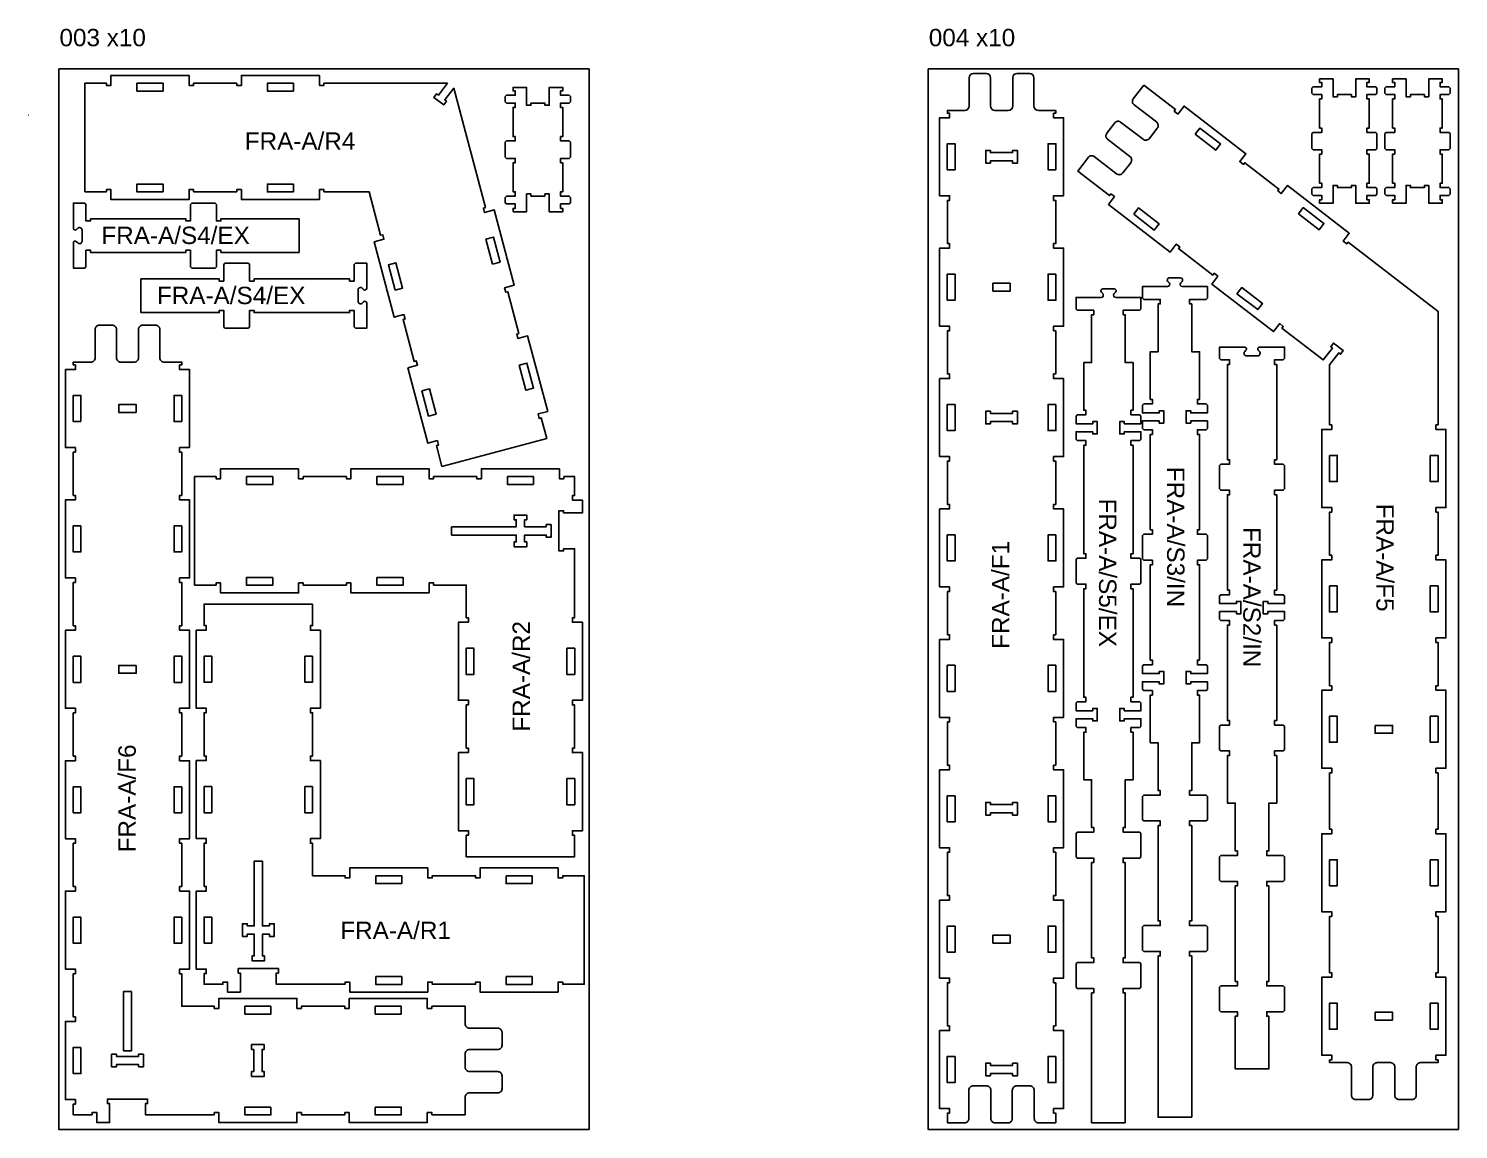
# Model space of a CAD drawing. Extents: x -4741 to 10570, y -11118 to 12613.
# Drawn here: x -4719 to -1430, y 3882 to 6415 of the extents above; entities that cross this region are included whole.
import ezdxf

# ---------------------------------------------------------------- set-up
doc = ezdxf.new("R2010")
doc.units = 0
doc.header["$MEASUREMENT"] = 0
for name, color, linetype in [('0_SHEET_BIRCHPLY_2440X1220', 1, 'CONTINUOUS'), ('1_ANYTOOL_1MMDEEP_INSIDE', 2, 'CONTINUOUS'), ('3_ANYTOOL_CUTTHROUGH_INSID', 4, 'CONTINUOUS'), ('6_ANYTOOL_CUTTHROUGH_OUTSI', 5, 'CONTINUOUS')]:
    doc.layers.add(name, color=color, linetype=linetype)

msp = doc.modelspace()

# ---------------------------------------------------------------- linework, layer by layer
at = {"layer": '0_SHEET_BIRCHPLY_2440X1220'}
for points in [[(-4649.6, 6322.2), (-4649.6, 3882.2), (-3429.6, 3882.2), (-3429.6, 6322.2), (-4649.6, 6322.2)], [(-2649.6, 6322.2), (-2649.6, 3882.2), (-1429.6, 3882.2), (-1429.6, 6322.2), (-2649.6, 6322.2)]]:
    msp.add_lwpolyline(points, dxfattribs=at)
at = {"layer": '3_ANYTOOL_CUTTHROUGH_INSID'}
for points in [[(-4409.8, 6271.2), (-4469.8, 6271.2), (-4469.8, 6289.2), (-4409.8, 6289.2), (-4409.8, 6271.2)], [(-4109.8, 6271.2), (-4169.8, 6271.2), (-4169.8, 6289.2), (-4109.8, 6289.2), (-4109.8, 6271.2)], [(-2035.3, 6171.7), (-2024.3, 6185.9), (-1976.8, 6149.4), (-1987.7, 6135.1), (-2035.3, 6171.7)], [(-2587.7, 6090), (-2605.7, 6090), (-2605.7, 6150), (-2587.7, 6150), (-2587.7, 6090)], [(-2444.2, 6105.5), (-2455.2, 6105.5), (-2455.2, 6110.5), (-2506.2, 6110.5), (-2506.2, 6105.5), (-2517.2, 6105.5), (-2517.2, 6134.5), (-2506.2, 6134.5), (-2506.2, 6129.5), (-2455.2, 6129.5), (-2455.2, 6134.5), (-2444.2, 6134.5), (-2444.2, 6105.5)], [(-2355.7, 6090), (-2373.7, 6090), (-2373.7, 6150), (-2355.7, 6150), (-2355.7, 6090)], [(-4409.8, 6039.2), (-4469.8, 6039.2), (-4469.8, 6057.2), (-4409.8, 6057.2), (-4409.8, 6039.2)], [(-4109.8, 6039.2), (-4169.8, 6039.2), (-4169.8, 6057.2), (-4109.8, 6057.2), (-4109.8, 6039.2)], [(-2176.7, 5987.8), (-2165.8, 6002.1), (-2118.2, 5965.5), (-2129.2, 5951.2), (-2176.7, 5987.8)], [(-1797.5, 5988.8), (-1786.5, 6003), (-1739, 5966.5), (-1749.9, 5952.2), (-1797.5, 5988.8)], [(-3651.7, 5872.7), (-3667.1, 5930.7), (-3649.7, 5935.3), (-3634.3, 5877.4), (-3651.7, 5872.7)], [(-3876, 5813.2), (-3891.4, 5871.2), (-3874, 5875.8), (-3858.6, 5817.8), (-3876, 5813.2)], [(-2587.7, 5850), (-2587.7, 5790), (-2605.7, 5790), (-2605.7, 5850), (-2587.7, 5850)], [(-2460.7, 5829), (-2460.7, 5811), (-2500.7, 5811), (-2500.7, 5829), (-2460.7, 5829)], [(-2355.7, 5850), (-2355.7, 5790), (-2373.7, 5790), (-2373.7, 5850), (-2355.7, 5850)], [(-1939, 5804.9), (-1928, 5819.1), (-1880.4, 5782.6), (-1891.4, 5768.3), (-1939, 5804.9)], [(-3590.2, 5640.8), (-3572.8, 5645.4), (-3557.4, 5587.4), (-3574.8, 5582.8), (-3590.2, 5640.8)], [(-4598.6, 5510.7), (-4616.6, 5510.7), (-4616.6, 5570.7), (-4598.6, 5570.7), (-4598.6, 5510.7)], [(-4366.6, 5510.7), (-4384.6, 5510.7), (-4384.6, 5570.7), (-4366.6, 5570.7), (-4366.6, 5510.7)], [(-3814.4, 5581.3), (-3797, 5585.9), (-3781.6, 5527.9), (-3799, 5523.3), (-3814.4, 5581.3)], [(-4471.6, 5531.7), (-4511.6, 5531.7), (-4511.6, 5549.7), (-4471.6, 5549.7), (-4471.6, 5531.7)], [(-2587.7, 5550), (-2587.7, 5490), (-2605.7, 5490), (-2605.7, 5550), (-2587.7, 5550)], [(-2444.2, 5534.5), (-2444.2, 5505.5), (-2455.2, 5505.5), (-2455.2, 5510.5), (-2506.2, 5510.5), (-2506.2, 5505.5), (-2517.2, 5505.5), (-2517.2, 5534.5), (-2506.2, 5534.5), (-2506.2, 5529.5), (-2455.2, 5529.5), (-2455.2, 5534.5), (-2444.2, 5534.5)], [(-2355.7, 5550), (-2355.7, 5490), (-2373.7, 5490), (-2373.7, 5550), (-2355.7, 5550)], [(-1726.2, 5432.8), (-1708.2, 5432.8), (-1708.2, 5372.8), (-1726.2, 5372.8), (-1726.2, 5432.8)], [(-1494.2, 5432.8), (-1476.2, 5432.8), (-1476.2, 5372.8), (-1494.2, 5372.8), (-1494.2, 5432.8)], [(-4157.6, 5384.2), (-4157.6, 5366.2), (-4217.6, 5366.2), (-4217.6, 5384.2), (-4157.6, 5384.2)], [(-3917.6, 5384.2), (-3857.6, 5384.2), (-3857.6, 5366.2), (-3917.6, 5366.2), (-3917.6, 5384.2)], [(-3617.6, 5384.2), (-3557.6, 5384.2), (-3557.6, 5366.2), (-3617.6, 5366.2), (-3617.6, 5384.2)], [(-4598.6, 5270.7), (-4598.6, 5210.7), (-4616.6, 5210.7), (-4616.6, 5270.7), (-4598.6, 5270.7)], [(-4366.6, 5270.7), (-4366.6, 5210.7), (-4384.6, 5210.7), (-4384.6, 5270.7), (-4366.6, 5270.7)], [(-3746.1, 5268.7), (-3597.1, 5268.7), (-3597.1, 5284.7), (-3602.1, 5284.7), (-3602.1, 5295.7), (-3573.1, 5295.7), (-3573.1, 5284.7), (-3578.1, 5284.7), (-3578.1, 5268.7), (-3528.1, 5268.7), (-3528.1, 5273.7), (-3517.1, 5273.7), (-3517.1, 5244.7), (-3528.1, 5244.7), (-3528.1, 5249.7), (-3578.1, 5249.7), (-3578.1, 5233.7), (-3573.1, 5233.7), (-3573.1, 5222.7), (-3602.1, 5222.7), (-3602.1, 5233.7), (-3597.1, 5233.7), (-3597.1, 5249.7), (-3746.1, 5249.7), (-3746.1, 5268.7)], [(-2587.7, 5250), (-2587.7, 5190), (-2605.7, 5190), (-2605.7, 5250), (-2587.7, 5250)], [(-2355.7, 5250), (-2355.7, 5190), (-2373.7, 5190), (-2373.7, 5250), (-2355.7, 5250)], [(-4157.6, 5152.2), (-4157.6, 5134.2), (-4217.6, 5134.2), (-4217.6, 5152.2), (-4157.6, 5152.2)], [(-3917.6, 5152.2), (-3857.6, 5152.2), (-3857.6, 5134.2), (-3917.6, 5134.2), (-3917.6, 5152.2)], [(-1726.2, 5132.8), (-1708.2, 5132.8), (-1708.2, 5072.8), (-1726.2, 5072.8), (-1726.2, 5132.8)], [(-1494.2, 5132.8), (-1476.2, 5132.8), (-1476.2, 5072.8), (-1494.2, 5072.8), (-1494.2, 5132.8)], [(-4598.6, 4970.7), (-4598.6, 4910.7), (-4616.6, 4910.7), (-4616.6, 4970.7), (-4598.6, 4970.7)], [(-4366.6, 4970.7), (-4366.6, 4910.7), (-4384.6, 4910.7), (-4384.6, 4970.7), (-4366.6, 4970.7)], [(-4297.6, 4970.9), (-4297.6, 4910.9), (-4315.6, 4910.9), (-4315.6, 4970.9), (-4297.6, 4970.9)], [(-4065.6, 4970.9), (-4065.6, 4910.9), (-4083.6, 4910.9), (-4083.6, 4970.9), (-4065.6, 4970.9)], [(-3712.6, 4989.2), (-3694.6, 4989.2), (-3694.6, 4929.2), (-3712.6, 4929.2), (-3712.6, 4989.2)], [(-3480.6, 4989.2), (-3462.6, 4989.2), (-3462.6, 4929.2), (-3480.6, 4929.2), (-3480.6, 4989.2)], [(-4471.6, 4949.7), (-4471.6, 4931.7), (-4511.6, 4931.7), (-4511.6, 4949.7), (-4471.6, 4949.7)], [(-2587.7, 4950), (-2587.7, 4890), (-2605.7, 4890), (-2605.7, 4950), (-2587.7, 4950)], [(-2355.7, 4950), (-2355.7, 4890), (-2373.7, 4890), (-2373.7, 4950), (-2355.7, 4950)], [(-1726.2, 4832.8), (-1708.2, 4832.8), (-1708.2, 4772.8), (-1726.2, 4772.8), (-1726.2, 4832.8)], [(-1621.2, 4811.8), (-1581.2, 4811.8), (-1581.2, 4793.8), (-1621.2, 4793.8), (-1621.2, 4811.8)], [(-1494.2, 4832.8), (-1476.2, 4832.8), (-1476.2, 4772.8), (-1494.2, 4772.8), (-1494.2, 4832.8)], [(-3712.6, 4689.2), (-3694.6, 4689.2), (-3694.6, 4629.2), (-3712.6, 4629.2), (-3712.6, 4689.2)], [(-3480.6, 4689.2), (-3462.6, 4689.2), (-3462.6, 4629.2), (-3480.6, 4629.2), (-3480.6, 4689.2)], [(-4598.6, 4670.7), (-4598.6, 4610.7), (-4616.6, 4610.7), (-4616.6, 4670.7), (-4598.6, 4670.7)], [(-4366.6, 4670.7), (-4366.6, 4610.7), (-4384.6, 4610.7), (-4384.6, 4670.7), (-4366.6, 4670.7)], [(-4297.6, 4670.9), (-4297.6, 4610.9), (-4315.6, 4610.9), (-4315.6, 4670.9), (-4297.6, 4670.9)], [(-4065.6, 4670.9), (-4065.6, 4610.9), (-4083.6, 4610.9), (-4083.6, 4670.9), (-4065.6, 4670.9)], [(-2587.7, 4650), (-2587.7, 4590), (-2605.7, 4590), (-2605.7, 4650), (-2587.7, 4650)], [(-2355.7, 4650), (-2355.7, 4590), (-2373.7, 4590), (-2373.7, 4650), (-2355.7, 4650)], [(-2444.2, 4634.5), (-2444.2, 4605.5), (-2455.2, 4605.5), (-2455.2, 4610.5), (-2506.2, 4610.5), (-2506.2, 4605.5), (-2517.2, 4605.5), (-2517.2, 4634.5), (-2506.2, 4634.5), (-2506.2, 4629.5), (-2455.2, 4629.5), (-2455.2, 4634.5), (-2444.2, 4634.5)], [(-4181.1, 4499.4), (-4181.1, 4350.4), (-4165.1, 4350.4), (-4165.1, 4355.4), (-4154.1, 4355.4), (-4154.1, 4326.4), (-4165.1, 4326.4), (-4165.1, 4331.4), (-4181.1, 4331.4), (-4181.1, 4281.4), (-4176.1, 4281.4), (-4176.1, 4270.4), (-4205.1, 4270.4), (-4205.1, 4281.4), (-4200.1, 4281.4), (-4200.1, 4331.4), (-4216.1, 4331.4), (-4216.1, 4326.4), (-4227.1, 4326.4), (-4227.1, 4355.4), (-4216.1, 4355.4), (-4216.1, 4350.4), (-4200.1, 4350.4), (-4200.1, 4499.4), (-4181.1, 4499.4)], [(-1726.2, 4502.7), (-1708.2, 4502.7), (-1708.2, 4442.7), (-1726.2, 4442.7), (-1726.2, 4502.7)], [(-1494.2, 4502.7), (-1476.2, 4502.7), (-1476.2, 4442.7), (-1494.2, 4442.7), (-1494.2, 4502.7)], [(-3920.6, 4465.9), (-3860.6, 4465.9), (-3860.6, 4447.9), (-3920.6, 4447.9), (-3920.6, 4465.9)], [(-3620.6, 4465.9), (-3560.6, 4465.9), (-3560.6, 4447.9), (-3620.6, 4447.9), (-3620.6, 4465.9)], [(-4598.6, 4370.7), (-4598.6, 4310.7), (-4616.6, 4310.7), (-4616.6, 4370.7), (-4598.6, 4370.7)], [(-4366.6, 4370.7), (-4366.6, 4310.7), (-4384.6, 4310.7), (-4384.6, 4370.7), (-4366.6, 4370.7)], [(-4297.6, 4370.9), (-4297.6, 4310.9), (-4315.6, 4310.9), (-4315.6, 4370.9), (-4297.6, 4370.9)], [(-2587.7, 4350), (-2587.7, 4290), (-2605.7, 4290), (-2605.7, 4350), (-2587.7, 4350)], [(-2355.7, 4350), (-2355.7, 4290), (-2373.7, 4290), (-2373.7, 4350), (-2355.7, 4350)], [(-2460.7, 4329), (-2460.7, 4311), (-2500.7, 4311), (-2500.7, 4329), (-2460.7, 4329)], [(-3920.6, 4233.9), (-3860.6, 4233.9), (-3860.6, 4215.9), (-3920.6, 4215.9), (-3920.6, 4233.9)], [(-3620.6, 4233.9), (-3560.6, 4233.9), (-3560.6, 4215.9), (-3620.6, 4215.9), (-3620.6, 4233.9)], [(-4482.1, 4199.2), (-4482.1, 4063.2), (-4501.1, 4063.2), (-4501.1, 4199.2), (-4482.1, 4199.2)], [(-4161.6, 4165.7), (-4161.6, 4147.7), (-4221.6, 4147.7), (-4221.6, 4165.7), (-4161.6, 4165.7)], [(-3921.6, 4165.7), (-3861.6, 4165.7), (-3861.6, 4147.7), (-3921.6, 4147.7), (-3921.6, 4165.7)], [(-1726.2, 4172.6), (-1708.2, 4172.6), (-1708.2, 4112.6), (-1726.2, 4112.6), (-1726.2, 4172.6)], [(-1621.2, 4151.6), (-1581.2, 4151.6), (-1581.2, 4133.6), (-1621.2, 4133.6), (-1621.2, 4151.6)], [(-1494.2, 4172.6), (-1476.2, 4172.6), (-1476.2, 4112.6), (-1494.2, 4112.6), (-1494.2, 4172.6)], [(-4598.6, 4070.7), (-4598.6, 4010.7), (-4616.6, 4010.7), (-4616.6, 4070.7), (-4598.6, 4070.7)], [(-4455.1, 4055.2), (-4455.1, 4026.2), (-4466.1, 4026.2), (-4466.1, 4031.2), (-4517.1, 4031.2), (-4517.1, 4026.2), (-4528.1, 4026.2), (-4528.1, 4055.2), (-4517.1, 4055.2), (-4517.1, 4050.2), (-4466.1, 4050.2), (-4466.1, 4055.2), (-4455.1, 4055.2)], [(-4177.1, 4077.2), (-4177.1, 4066.2), (-4182.1, 4066.2), (-4182.1, 4015.2), (-4177.1, 4015.2), (-4177.1, 4004.2), (-4206.1, 4004.2), (-4206.1, 4015.2), (-4201.1, 4015.2), (-4201.1, 4066.2), (-4206.1, 4066.2), (-4206.1, 4077.2), (-4177.1, 4077.2)], [(-2587.7, 4050), (-2587.7, 3990), (-2605.7, 3990), (-2605.7, 4050), (-2587.7, 4050)], [(-2355.7, 4050), (-2355.7, 3990), (-2373.7, 3990), (-2373.7, 4050), (-2355.7, 4050)], [(-2444.2, 4034.5), (-2444.2, 4005.5), (-2455.2, 4005.5), (-2455.2, 4010.5), (-2506.2, 4010.5), (-2506.2, 4005.5), (-2517.2, 4005.5), (-2517.2, 4034.5), (-2506.2, 4034.5), (-2506.2, 4029.5), (-2455.2, 4029.5), (-2455.2, 4034.5), (-2444.2, 4034.5)], [(-4161.6, 3933.7), (-4161.6, 3915.7), (-4221.6, 3915.7), (-4221.6, 3933.7), (-4161.6, 3933.7)], [(-3921.6, 3933.7), (-3861.6, 3933.7), (-3861.6, 3915.7), (-3921.6, 3915.7), (-3921.6, 3933.7)]]:
    msp.add_lwpolyline(points, dxfattribs=at)
at = {"layer": '6_ANYTOOL_CUTTHROUGH_OUTSI'}
for points in [[(-3846.9, 5634.5), (-3824.7, 5640.4), (-3827.4, 5650.5), (-3832.2, 5649.2), (-3857.7, 5745.4), (-3852.9, 5746.7), (-3855.6, 5756.8), (-3877.8, 5750.9), (-3923.9, 5924.4), (-3901.6, 5930.3), (-3904.3, 5940.5), (-3909.2, 5939.2), (-3935.8, 6039.5), (-4039.6, 6039.5), (-4039.6, 6044.5), (-4050.1, 6044.5), (-4050.1, 6021.5), (-4229.6, 6021.5), (-4229.6, 6044.5), (-4240.1, 6044.5), (-4240.1, 6039.5), (-4339.6, 6039.5), (-4339.6, 6044.5), (-4350.1, 6044.5), (-4350.1, 6021.5), (-4529.6, 6021.5), (-4529.6, 6044.5), (-4540.1, 6044.5), (-4540.1, 6039.5), (-4589.6, 6039.5), (-4589.6, 6289), (-4540.1, 6289), (-4540.1, 6284), (-4529.6, 6284), (-4529.6, 6307), (-4350.1, 6307), (-4350.1, 6284), (-4339.6, 6284), (-4339.6, 6289), (-4240.1, 6289), (-4240.1, 6284), (-4229.6, 6284), (-4229.6, 6307), (-4050.1, 6307), (-4050.1, 6284), (-4039.6, 6284), (-4039.6, 6289), (-3755.5, 6289), (-3776.4, 6261.9), (-3780.4, 6264.9), (-3786.8, 6256.6), (-3764.2, 6239.2), (-3757.8, 6247.5), (-3761.7, 6250.6), (-3740.9, 6277.7), (-3668, 6003.2), (-3672.8, 6001.9), (-3670.1, 5991.7), (-3647.9, 5997.6), (-3601.9, 5824.2), (-3624.1, 5818.3), (-3621.4, 5808.1), (-3616.6, 5809.4), (-3591, 5713.2), (-3595.9, 5711.9), (-3593.2, 5701.8), (-3571, 5707.7), (-3524.9, 5534.2), (-3547.1, 5528.3), (-3544.5, 5518.1), (-3539.6, 5519.4), (-3526.9, 5471.6), (-3768.1, 5407.6), (-3780.8, 5455.4), (-3775.9, 5456.7), (-3778.6, 5466.9), (-3800.9, 5461), (-3846.9, 5634.5)], [(-1766.9, 6034.1), (-1766.9, 6046.1), (-1763.9, 6049.1), (-1743.9, 6049.1), (-1743.9, 6059.1), (-1748.9, 6059.1), (-1748.9, 6126.1), (-1743.9, 6126.1), (-1743.9, 6136.1), (-1763.9, 6136.1), (-1766.9, 6139.1), (-1766.9, 6173.1), (-1763.9, 6176.1), (-1743.9, 6176.1), (-1743.9, 6186.1), (-1748.9, 6186.1), (-1748.9, 6253.1), (-1743.9, 6253.1), (-1743.9, 6263.1), (-1763.9, 6263.1), (-1766.9, 6266.1), (-1766.9, 6278.1), (-1763.9, 6281.1), (-1743.9, 6281.1), (-1743.9, 6291.1), (-1748.9, 6291.1), (-1748.9, 6299.1), (-1717.9, 6299.1), (-1717.9, 6258.1), (-1707.9, 6258.1), (-1707.9, 6263.1), (-1675.9, 6263.1), (-1675.9, 6258.1), (-1665.9, 6258.1), (-1665.9, 6299.1), (-1634.9, 6299.1), (-1634.9, 6291.1), (-1639.9, 6291.1), (-1639.9, 6281.1), (-1619.9, 6281.1), (-1616.9, 6278.1), (-1616.9, 6266.1), (-1619.9, 6263.1), (-1639.9, 6263.1), (-1639.9, 6253.1), (-1634.9, 6253.1), (-1634.9, 6186.1), (-1639.9, 6186.1), (-1639.9, 6176.1), (-1619.9, 6176.1), (-1616.9, 6173.1), (-1616.9, 6139.1), (-1619.9, 6136.1), (-1639.9, 6136.1), (-1639.9, 6126.1), (-1634.9, 6126.1), (-1634.9, 6059.1), (-1639.9, 6059.1), (-1639.9, 6049.1), (-1619.9, 6049.1), (-1616.9, 6046.1), (-1616.9, 6034.1), (-1619.9, 6031.1), (-1639.9, 6031.1), (-1639.9, 6021.1), (-1634.9, 6021.1), (-1634.9, 6013.1), (-1665.9, 6013.1), (-1665.9, 6054.1), (-1675.9, 6054.1), (-1675.9, 6049.1), (-1707.9, 6049.1), (-1707.9, 6054.1), (-1717.9, 6054.1), (-1717.9, 6013.1), (-1748.9, 6013.1), (-1748.9, 6021.1), (-1743.9, 6021.1), (-1743.9, 6031.1), (-1763.9, 6031.1), (-1766.9, 6034.1)], [(-1598.9, 6034.1), (-1598.9, 6046.1), (-1595.9, 6049.1), (-1575.9, 6049.1), (-1575.9, 6059.1), (-1580.9, 6059.1), (-1580.9, 6126.1), (-1575.9, 6126.1), (-1575.9, 6136.1), (-1595.9, 6136.1), (-1598.9, 6139.1), (-1598.9, 6173.1), (-1595.9, 6176.1), (-1575.9, 6176.1), (-1575.9, 6186.1), (-1580.9, 6186.1), (-1580.9, 6253.1), (-1575.9, 6253.1), (-1575.9, 6263.1), (-1595.9, 6263.1), (-1598.9, 6266.1), (-1598.9, 6278.1), (-1595.9, 6281.1), (-1575.9, 6281.1), (-1575.9, 6291.1), (-1580.9, 6291.1), (-1580.9, 6299.1), (-1549.9, 6299.1), (-1549.9, 6258.1), (-1539.9, 6258.1), (-1539.9, 6263.1), (-1507.9, 6263.1), (-1507.9, 6258.1), (-1497.9, 6258.1), (-1497.9, 6299.1), (-1466.9, 6299.1), (-1466.9, 6291.1), (-1471.9, 6291.1), (-1471.9, 6281.1), (-1451.9, 6281.1), (-1448.9, 6278.1), (-1448.9, 6266.1), (-1451.9, 6263.1), (-1471.9, 6263.1), (-1471.9, 6253.1), (-1466.9, 6253.1), (-1466.9, 6186.1), (-1471.9, 6186.1), (-1471.9, 6176.1), (-1451.9, 6176.1), (-1448.9, 6173.1), (-1448.9, 6139.1), (-1451.9, 6136.1), (-1471.9, 6136.1), (-1471.9, 6126.1), (-1466.9, 6126.1), (-1466.9, 6059.1), (-1471.9, 6059.1), (-1471.9, 6049.1), (-1451.9, 6049.1), (-1448.9, 6046.1), (-1448.9, 6034.1), (-1451.9, 6031.1), (-1471.9, 6031.1), (-1471.9, 6021.1), (-1466.9, 6021.1), (-1466.9, 6013.1), (-1497.9, 6013.1), (-1497.9, 6054.1), (-1507.9, 6054.1), (-1507.9, 6049.1), (-1539.9, 6049.1), (-1539.9, 6054.1), (-1549.9, 6054.1), (-1549.9, 6013.1), (-1580.9, 6013.1), (-1580.9, 6021.1), (-1575.9, 6021.1), (-1575.9, 6031.1), (-1595.9, 6031.1), (-1598.9, 6034.1)], [(-3604.4, 5993.3), (-3604.4, 6001.3), (-3599.4, 6001.3), (-3599.4, 6011.3), (-3619.4, 6011.3), (-3622.4, 6014.3), (-3622.4, 6026.3), (-3619.4, 6029.3), (-3599.4, 6029.3), (-3599.4, 6039.3), (-3604.4, 6039.3), (-3604.4, 6106.3), (-3599.4, 6106.3), (-3599.4, 6116.3), (-3619.4, 6116.3), (-3622.4, 6119.3), (-3622.4, 6153.3), (-3619.4, 6156.3), (-3599.4, 6156.3), (-3599.4, 6166.3), (-3604.4, 6166.3), (-3604.4, 6233.3), (-3599.4, 6233.3), (-3599.4, 6243.3), (-3619.4, 6243.3), (-3622.4, 6246.3), (-3622.4, 6258.3), (-3619.4, 6261.3), (-3599.4, 6261.3), (-3599.4, 6271.3), (-3604.4, 6271.3), (-3604.4, 6279.3), (-3573.4, 6279.3), (-3573.4, 6238.3), (-3563.4, 6238.3), (-3563.4, 6243.3), (-3531.4, 6243.3), (-3531.4, 6238.3), (-3521.4, 6238.3), (-3521.4, 6279.3), (-3490.4, 6279.3), (-3490.4, 6271.3), (-3495.4, 6271.3), (-3495.4, 6261.3), (-3475.4, 6261.3), (-3472.4, 6258.3), (-3472.4, 6246.3), (-3475.4, 6243.3), (-3495.4, 6243.3), (-3495.4, 6233.3), (-3490.4, 6233.3), (-3490.4, 6166.3), (-3495.4, 6166.3), (-3495.4, 6156.3), (-3475.4, 6156.3), (-3472.4, 6153.3), (-3472.4, 6119.3), (-3475.4, 6116.3), (-3495.4, 6116.3), (-3495.4, 6106.3), (-3490.4, 6106.3), (-3490.4, 6039.3), (-3495.4, 6039.3), (-3495.4, 6029.3), (-3475.4, 6029.3), (-3472.4, 6026.3), (-3472.4, 6014.3), (-3475.4, 6011.3), (-3495.4, 6011.3), (-3495.4, 6001.3), (-3490.4, 6001.3), (-3490.4, 5993.3), (-3521.4, 5993.3), (-3521.4, 6034.3), (-3531.4, 6034.3), (-3531.4, 6029.3), (-3563.4, 6029.3), (-3563.4, 6034.3), (-3573.4, 6034.3), (-3573.4, 5993.3), (-3604.4, 5993.3)], [(-4719.2, 6215.9), (-4719, 6216), (-4718.8, 6215.8)], [(-4097.9, 5402), (-4097.9, 5379), (-4087.4, 5379), (-4087.4, 5384), (-3987.9, 5384), (-3987.9, 5379), (-3977.4, 5379), (-3977.4, 5402), (-3797.9, 5402), (-3797.9, 5379), (-3787.4, 5379), (-3787.4, 5384), (-3687.9, 5384), (-3687.9, 5379), (-3677.4, 5379), (-3677.4, 5402), (-3497.9, 5402), (-3497.9, 5379), (-3487.4, 5379), (-3487.4, 5384), (-3462.9, 5384), (-3462.9, 5340.5), (-3467.9, 5340.5), (-3467.9, 5330), (-3444.9, 5330), (-3444.9, 5300.5), (-3488.4, 5300.5), (-3488.4, 5305.5), (-3498.9, 5305.5), (-3498.9, 5213), (-3488.4, 5213), (-3488.4, 5218), (-3462.9, 5218), (-3462.9, 5059.5), (-3467.9, 5059.5), (-3467.9, 5049), (-3444.9, 5049), (-3444.9, 4869.5), (-3467.9, 4869.5), (-3467.9, 4859), (-3462.9, 4859), (-3462.9, 4759.5), (-3467.9, 4759.5), (-3467.9, 4749), (-3444.9, 4749), (-3444.9, 4569.5), (-3467.9, 4569.5), (-3467.9, 4559), (-3462.9, 4559), (-3462.9, 4509.5), (-3712.4, 4509.5), (-3712.4, 4559), (-3707.4, 4559), (-3707.4, 4569.5), (-3730.4, 4569.5), (-3730.4, 4749), (-3707.4, 4749), (-3707.4, 4759.5), (-3712.4, 4759.5), (-3712.4, 4859), (-3707.4, 4859), (-3707.4, 4869.5), (-3730.4, 4869.5), (-3730.4, 5049), (-3707.4, 5049), (-3707.4, 5059.5), (-3712.4, 5059.5), (-3712.4, 5134.5), (-3787.4, 5134.5), (-3787.4, 5139.5), (-3797.9, 5139.5), (-3797.9, 5116.5), (-3977.4, 5116.5), (-3977.4, 5139.5), (-3987.9, 5139.5), (-3987.9, 5134.5), (-4087.4, 5134.5), (-4087.4, 5139.5), (-4097.9, 5139.5), (-4097.9, 5116.5), (-4277.4, 5116.5), (-4277.4, 5139.5), (-4287.9, 5139.5), (-4287.9, 5134.5), (-4337.4, 5134.5), (-4337.4, 5384), (-4287.9, 5384), (-4287.9, 5379), (-4277.4, 5379), (-4277.4, 5402), (-4097.9, 5402)], [(-4065.9, 5090.7), (-4065.9, 5041.2), (-4070.9, 5041.2), (-4070.9, 5030.7), (-4047.9, 5030.7), (-4047.9, 4851.2), (-4070.9, 4851.2), (-4070.9, 4840.7), (-4065.9, 4840.7), (-4065.9, 4741.2), (-4070.9, 4741.2), (-4070.9, 4730.7), (-4047.9, 4730.7), (-4047.9, 4551.2), (-4070.9, 4551.2), (-4070.9, 4540.7), (-4065.9, 4540.7), (-4065.9, 4465.7), (-3990.9, 4465.7), (-3990.9, 4460.7), (-3980.4, 4460.7), (-3980.4, 4483.7), (-3800.9, 4483.7), (-3800.9, 4460.7), (-3790.4, 4460.7), (-3790.4, 4465.7), (-3690.9, 4465.7), (-3690.9, 4460.7), (-3680.4, 4460.7), (-3680.4, 4483.7), (-3500.9, 4483.7), (-3500.9, 4460.7), (-3490.4, 4460.7), (-3490.4, 4465.7), (-3440.9, 4465.7), (-3440.9, 4216.2), (-3490.4, 4216.2), (-3490.4, 4221.2), (-3500.9, 4221.2), (-3500.9, 4198.2), (-3680.4, 4198.2), (-3680.4, 4221.2), (-3690.9, 4221.2), (-3690.9, 4216.2), (-3790.4, 4216.2), (-3790.4, 4221.2), (-3800.9, 4221.2), (-3800.9, 4198.2), (-3980.4, 4198.2), (-3980.4, 4221.2), (-3990.9, 4221.2), (-3990.9, 4216.2), (-4149.4, 4216.2), (-4149.4, 4241.7), (-4144.4, 4241.7), (-4144.4, 4252.2), (-4236.9, 4252.2), (-4236.9, 4241.7), (-4231.9, 4241.7), (-4231.9, 4198.2), (-4261.4, 4198.2), (-4261.4, 4221.2), (-4271.9, 4221.2), (-4271.9, 4216.2), (-4315.4, 4216.2), (-4315.4, 4240.7), (-4310.4, 4240.7), (-4310.4, 4251.2), (-4333.4, 4251.2), (-4333.4, 4430.7), (-4310.4, 4430.7), (-4310.4, 4441.2), (-4315.4, 4441.2), (-4315.4, 4540.7), (-4310.4, 4540.7), (-4310.4, 4551.2), (-4333.4, 4551.2), (-4333.4, 4730.7), (-4310.4, 4730.7), (-4310.4, 4741.2), (-4315.4, 4741.2), (-4315.4, 4840.7), (-4310.4, 4840.7), (-4310.4, 4851.2), (-4333.4, 4851.2), (-4333.4, 5030.7), (-4310.4, 5030.7), (-4310.4, 5041.2), (-4315.4, 5041.2), (-4315.4, 5090.7), (-4065.9, 5090.7)]]:
    msp.add_lwpolyline(points, dxfattribs=at)
for points in [[(-2355.9, 3897.5), (-2395.9, 3897.5, -0.414214), (-2405.4, 3907), (-2405.4, 3972, 0.414214), (-2415.9, 3982.5), (-2445.4, 3982.5, 0.414214), (-2455.9, 3972), (-2455.9, 3907, -0.414214), (-2465.4, 3897.5), (-2495.9, 3897.5, -0.414214), (-2505.4, 3907), (-2505.4, 3972, 0.414214), (-2515.9, 3982.5), (-2545.4, 3982.5, 0.414214), (-2555.9, 3972), (-2555.9, 3907, -0.414214), (-2565.4, 3897.5), (-2605.4, 3897.5), (-2605.4, 3919.7), (-2600.4, 3919.7), (-2600.4, 3930.2), (-2623.4, 3930.2), (-2623.4, 4109.7), (-2600.4, 4109.7), (-2600.4, 4120.2), (-2605.4, 4120.2), (-2605.4, 4219.7), (-2600.4, 4219.7), (-2600.4, 4230.2), (-2623.4, 4230.2), (-2623.4, 4409.7), (-2600.4, 4409.7), (-2600.4, 4420.2), (-2605.4, 4420.2), (-2605.4, 4519.7), (-2600.4, 4519.7), (-2600.4, 4530.2), (-2623.4, 4530.2), (-2623.4, 4709.7), (-2600.4, 4709.7), (-2600.4, 4720.2), (-2605.4, 4720.2), (-2605.4, 4819.7), (-2600.4, 4819.7), (-2600.4, 4830.2), (-2623.4, 4830.2), (-2623.4, 5009.7), (-2600.4, 5009.7), (-2600.4, 5020.2), (-2605.4, 5020.2), (-2605.4, 5119.7), (-2600.4, 5119.7), (-2600.4, 5130.2), (-2623.4, 5130.2), (-2623.4, 5309.7), (-2600.4, 5309.7), (-2600.4, 5320.2), (-2605.4, 5320.2), (-2605.4, 5419.7), (-2600.4, 5419.7), (-2600.4, 5430.2), (-2623.4, 5430.2), (-2623.4, 5609.7), (-2600.4, 5609.7), (-2600.4, 5620.2), (-2605.4, 5620.2), (-2605.4, 5719.7), (-2600.4, 5719.7), (-2600.4, 5730.2), (-2623.4, 5730.2), (-2623.4, 5909.7), (-2600.4, 5909.7), (-2600.4, 5920.2), (-2605.4, 5920.2), (-2605.4, 6019.7), (-2600.4, 6019.7), (-2600.4, 6030.2), (-2623.4, 6030.2), (-2623.4, 6209.7), (-2600.4, 6209.7), (-2600.4, 6220.2), (-2605.4, 6220.2), (-2605.4, 6226.7), (-2565.4, 6226.7), (-2561.6, 6227.5), (-2558, 6229.8), (-2555.7, 6233.4), (-2554.9, 6237.2), (-2554.9, 6302.2), (-2554.3, 6305.7), (-2552.1, 6309), (-2548.9, 6311.1), (-2545.4, 6311.7), (-2516, 6311.7), (-2512.4, 6311.1), (-2509.2, 6309), (-2507.1, 6305.7), (-2506.4, 6302.2), (-2506.4, 6237.2), (-2505.7, 6233.4), (-2503.4, 6229.8), (-2499.8, 6227.5), (-2496, 6226.7), (-2465.4, 6226.7), (-2461.6, 6227.5), (-2458, 6229.8), (-2455.7, 6233.4), (-2454.9, 6237.2), (-2454.9, 6302.2), (-2454.3, 6305.7), (-2452.1, 6309), (-2448.9, 6311.1), (-2445.4, 6311.7), (-2416, 6311.7), (-2412.4, 6311.1), (-2409.2, 6309), (-2407.1, 6305.7), (-2406.4, 6302.2), (-2406.4, 6237.2), (-2405.7, 6233.4), (-2403.4, 6229.8), (-2399.8, 6227.5), (-2396, 6226.7), (-2355.9, 6226.7), (-2355.9, 6220.2), (-2360.9, 6220.2), (-2360.9, 6209.7), (-2337.9, 6209.7), (-2337.9, 6030.2), (-2360.9, 6030.2), (-2360.9, 6019.7), (-2355.9, 6019.7), (-2355.9, 5920.2), (-2360.9, 5920.2), (-2360.9, 5909.7), (-2337.9, 5909.7), (-2337.9, 5730.2), (-2360.9, 5730.2), (-2360.9, 5719.7), (-2355.9, 5719.7), (-2355.9, 5620.2), (-2360.9, 5620.2), (-2360.9, 5609.7), (-2337.9, 5609.7), (-2337.9, 5430.2), (-2360.9, 5430.2), (-2360.9, 5419.7), (-2355.9, 5419.7), (-2355.9, 5320.2), (-2360.9, 5320.2), (-2360.9, 5309.7), (-2337.9, 5309.7), (-2337.9, 5130.2), (-2360.9, 5130.2), (-2360.9, 5119.7), (-2355.9, 5119.7), (-2355.9, 5020.2), (-2360.9, 5020.2), (-2360.9, 5009.7), (-2337.9, 5009.7), (-2337.9, 4830.2), (-2360.9, 4830.2), (-2360.9, 4819.7), (-2355.9, 4819.7), (-2355.9, 4720.2), (-2360.9, 4720.2), (-2360.9, 4709.7), (-2337.9, 4709.7), (-2337.9, 4530.2), (-2360.9, 4530.2), (-2360.9, 4519.7), (-2355.9, 4519.7), (-2355.9, 4420.2), (-2360.9, 4420.2), (-2360.9, 4409.7), (-2337.9, 4409.7), (-2337.9, 4230.2), (-2360.9, 4230.2), (-2360.9, 4219.7), (-2355.9, 4219.7), (-2355.9, 4120.2), (-2360.9, 4120.2), (-2360.9, 4109.7), (-2337.9, 4109.7), (-2337.9, 3930.2), (-2360.9, 3930.2), (-2360.9, 3919.7), (-2355.9, 3919.7), (-2355.9, 3897.5)], [(-2153.3, 6284.8), (-2177.7, 6253.1, 0.414214), (-2175.9, 6239.8), (-2124.4, 6200.2, -0.414214), (-2122.5, 6185.4), (-2140.5, 6162.1, -0.414214), (-2155.2, 6160.1), (-2206.7, 6199.8, 0.414214), (-2220, 6198), (-2238.6, 6173.9, 0.414214), (-2236.9, 6160.5), (-2185.4, 6120.9, -0.414214), (-2183.4, 6106.2), (-2201.4, 6082.8, -0.414214), (-2216.2, 6080.9), (-2267.7, 6120.5, 0.414214), (-2281, 6118.8), (-2305.4, 6087.1), (-2232.3, 6030.8), (-2229.2, 6034.8), (-2220.9, 6028.4), (-2234.9, 6010.2), (-2092.6, 5900.7), (-2078.6, 5918.9), (-2070.3, 5912.5), (-2073.3, 5908.6), (-1994.5, 5847.9), (-1991.4, 5851.9), (-1983.1, 5845.5), (-1997.1, 5827.2), (-1854.9, 5717.8), (-1840.8, 5736), (-1832.5, 5729.6), (-1835.6, 5725.7), (-1740.5, 5652.5), (-1719.5, 5679.9), (-1723.4, 5682.9), (-1717, 5691.2), (-1694.4, 5673.9), (-1700.8, 5665.5), (-1704.8, 5668.6), (-1725.9, 5641.1), (-1725.9, 5503), (-1720.9, 5503), (-1720.9, 5492.5), (-1743.9, 5492.5), (-1743.9, 5313), (-1720.9, 5313), (-1720.9, 5302.5), (-1725.9, 5302.5), (-1725.9, 5203), (-1720.9, 5203), (-1720.9, 5192.5), (-1743.9, 5192.5), (-1743.9, 5013), (-1720.9, 5013), (-1720.9, 5002.5), (-1725.9, 5002.5), (-1725.9, 4903), (-1720.9, 4903), (-1720.9, 4892.5), (-1743.9, 4892.5), (-1743.9, 4713), (-1720.9, 4713), (-1720.9, 4702.5), (-1725.9, 4702.5), (-1725.9, 4572.9), (-1720.9, 4572.9), (-1720.9, 4562.4), (-1743.9, 4562.4), (-1743.9, 4382.9), (-1720.9, 4382.9), (-1720.9, 4372.4), (-1725.9, 4372.4), (-1725.9, 4242.8), (-1720.9, 4242.8), (-1720.9, 4232.3), (-1743.9, 4232.3), (-1743.9, 4052.8), (-1720.9, 4052.8), (-1720.9, 4042.3), (-1725.9, 4042.3), (-1725.9, 4035.8), (-1685.9, 4035.8, -0.414214), (-1675.7, 4025.6), (-1675.7, 3960.6, 0.414214), (-1665.9, 3950.8), (-1636.4, 3950.8, 0.414214), (-1626.7, 3960.6), (-1626.7, 4025.6, -0.414214), (-1616.4, 4035.8), (-1585.9, 4035.8, -0.414214), (-1575.7, 4025.6), (-1575.7, 3960.6, 0.414214), (-1565.9, 3950.8), (-1536.4, 3950.8, 0.414214), (-1526.7, 3960.6), (-1526.7, 4025.6), (-1526.7, 4025.8), (-1526.7, 4026), (-1526.7, 4026.3), (-1526.6, 4026.5), (-1526.6, 4026.7), (-1526.6, 4027), (-1526.5, 4027.2), (-1526.5, 4027.4), (-1526.5, 4027.7), (-1526.4, 4027.9), (-1526.3, 4028.2), (-1526.3, 4028.4), (-1526.2, 4028.6), (-1526.1, 4028.9), (-1526, 4029.1), (-1526, 4029.3), (-1525.9, 4029.6), (-1525.8, 4029.8), (-1525.6, 4030), (-1525.5, 4030.3), (-1525.4, 4030.5), (-1525.3, 4030.7), (-1525.1, 4031), (-1525, 4031.2), (-1524.9, 4031.4), (-1524.7, 4031.6), (-1524.5, 4031.8), (-1524.4, 4032), (-1524.2, 4032.2), (-1524, 4032.4), (-1523.9, 4032.6), (-1523.7, 4032.8), (-1523.5, 4033), (-1523.3, 4033.2), (-1523.1, 4033.4), (-1522.9, 4033.5), (-1522.7, 4033.7), (-1522.5, 4033.9), (-1522.3, 4034), (-1522, 4034.2), (-1521.8, 4034.3), (-1521.6, 4034.4), (-1521.4, 4034.6), (-1521.1, 4034.7), (-1520.9, 4034.8), (-1520.7, 4034.9), (-1520.4, 4035), (-1520.2, 4035.1), (-1520, 4035.2), (-1519.7, 4035.3), (-1519.5, 4035.4), (-1519.2, 4035.4), (-1519, 4035.5), (-1518.8, 4035.6), (-1518.5, 4035.6), (-1518.3, 4035.7), (-1518.1, 4035.7), (-1517.8, 4035.7), (-1517.6, 4035.8), (-1517.3, 4035.8), (-1517.1, 4035.8), (-1516.9, 4035.8), (-1516.7, 4035.8), (-1516.4, 4035.8), (-1476.4, 4035.8), (-1476.4, 4042.3), (-1481.4, 4042.3), (-1481.4, 4052.8), (-1458.4, 4052.8), (-1458.4, 4232.3), (-1481.4, 4232.3), (-1481.4, 4242.8), (-1476.4, 4242.8), (-1476.4, 4372.4), (-1481.4, 4372.4), (-1481.4, 4382.9), (-1458.4, 4382.9), (-1458.4, 4562.4), (-1481.4, 4562.4), (-1481.4, 4572.9), (-1476.4, 4572.9), (-1476.4, 4702.5), (-1481.4, 4702.5), (-1481.4, 4713), (-1458.4, 4713), (-1458.4, 4892.5), (-1481.4, 4892.5), (-1481.4, 4903), (-1476.4, 4903), (-1476.4, 5002.5), (-1481.4, 5002.5), (-1481.4, 5013), (-1458.4, 5013), (-1458.4, 5192.5), (-1481.4, 5192.5), (-1481.4, 5203), (-1476.4, 5203), (-1476.4, 5302.5), (-1481.4, 5302.5), (-1481.4, 5313), (-1458.4, 5313), (-1458.4, 5492.5), (-1481.4, 5492.5), (-1481.4, 5503), (-1476.4, 5503), (-1476.4, 5764.2), (-1683.4, 5923.4), (-1686.5, 5919.5), (-1694.8, 5925.9), (-1680.8, 5944.1), (-1823.1, 6053.5), (-1837.1, 6035.3), (-1845.4, 6041.7), (-1842.4, 6045.7), (-1921.2, 6106.3), (-1924.3, 6102.4), (-1932.6, 6108.8), (-1918.6, 6127), (-2060.8, 6236.4), (-2074.9, 6218.2), (-2083.2, 6224.6), (-2080.1, 6228.6), (-2153.3, 6284.8)], [(-4590, 6013.3), (-4616.2, 6013.3), (-4616.2, 5955.6, 0.668179), (-4608.9, 5952.6), (-4606, 5955.6, -0.668179), (-4596.2, 5951.5), (-4596.2, 5925.6, -0.668179), (-4606, 5921.6), (-4608.9, 5924.5, 0.668179), (-4616.2, 5921.5), (-4616.2, 5863.8), (-4590, 5863.8), (-4587.2, 5866.7), (-4587.2, 5904.8), (-4576.7, 5904.8), (-4576.7, 5899.8), (-4357.2, 5899.8), (-4357.2, 5904.8), (-4346.7, 5904.8), (-4346.7, 5866.7), (-4343.8, 5863.8), (-4290, 5863.8), (-4287.2, 5866.7), (-4287.2, 5904.8), (-4276.7, 5904.8), (-4276.7, 5899.8), (-4096.8, 5899.8), (-4096.8, 5977.3), (-4276.7, 5977.3), (-4276.7, 5972.3), (-4287.2, 5972.3), (-4287.2, 6010.5), (-4290, 6013.3), (-4343.8, 6013.3), (-4346.7, 6010.5), (-4346.7, 5972.3), (-4357.2, 5972.3), (-4357.2, 5977.3), (-4576.7, 5977.3), (-4576.7, 5972.3), (-4587.2, 5972.3), (-4587.2, 6010.5), (-4590, 6013.3)], [(-3967.3, 5725.6), (-3941.2, 5725.6), (-3941.2, 5783.3, 0.668179), (-3948.4, 5786.3), (-3951.4, 5783.4, -0.668179), (-3961.2, 5787.5), (-3961.2, 5813.3, -0.668179), (-3951.4, 5817.4), (-3948.4, 5814.5, 0.668179), (-3941.2, 5817.5), (-3941.2, 5875.1), (-3967.3, 5875.1), (-3970.2, 5872.3), (-3970.2, 5834.1), (-3980.7, 5834.1), (-3980.7, 5839.1), (-4200.2, 5839.1), (-4200.2, 5834.1), (-4210.7, 5834.1), (-4210.7, 5872.3), (-4213.5, 5875.1), (-4267.3, 5875.1), (-4270.2, 5872.3), (-4270.2, 5834.1), (-4280.7, 5834.1), (-4280.7, 5839.1), (-4460.6, 5839.1), (-4460.6, 5761.6), (-4280.7, 5761.6), (-4280.7, 5766.6), (-4270.2, 5766.6), (-4270.2, 5728.5), (-4267.3, 5725.6), (-4213.5, 5725.6), (-4210.7, 5728.5), (-4210.7, 5766.6), (-4200.2, 5766.6), (-4200.2, 5761.6), (-3980.7, 5761.6), (-3980.7, 5766.6), (-3970.2, 5766.6), (-3970.2, 5728.5), (-3967.3, 5725.6)], [(-2043, 3910.3), (-2043, 4281.3), (-2048, 4281.3), (-2048, 4291.8), (-2009.8, 4291.8), (-2007, 4294.6), (-2007, 4348.4), (-2009.8, 4351.3), (-2048, 4351.3), (-2048, 4361.8), (-2043, 4361.8), (-2043, 4581.3), (-2048, 4581.3), (-2048, 4591.8), (-2009.8, 4591.8), (-2007, 4594.6), (-2007, 4648.4), (-2009.8, 4651.3), (-2048, 4651.3), (-2048, 4661.8), (-2043, 4661.8), (-2043, 4771.8), (-2025, 4771.8), (-2025, 4881.3), (-2030, 4881.3), (-2030, 4891.8), (-2009.8, 4891.8), (-2007, 4894.6), (-2007, 4912.3), (-2045.5, 4912.3), (-2045.5, 4907.3), (-2056, 4907.3), (-2056, 4935.8), (-2045.5, 4935.8), (-2045.5, 4930.8), (-2007, 4930.8), (-2007, 4948.4), (-2009.8, 4951.3), (-2030, 4951.3), (-2030, 4961.8), (-2025, 4961.8), (-2025, 5181.3), (-2030, 5181.3), (-2030, 5191.8), (-2009.8, 5191.8), (-2007, 5194.6), (-2007, 5248.4), (-2009.8, 5251.3), (-2030, 5251.3), (-2030, 5261.8), (-2025, 5261.8), (-2025, 5481.3), (-2030, 5481.3), (-2030, 5491.8), (-2009.8, 5491.8), (-2007, 5494.6), (-2007, 5512.3), (-2045.5, 5512.3), (-2045.5, 5507.3), (-2056, 5507.3), (-2056, 5535.8), (-2045.5, 5535.8), (-2045.5, 5530.8), (-2007, 5530.8), (-2007, 5548.4), (-2009.8, 5551.3), (-2030, 5551.3), (-2030, 5561.8), (-2025, 5561.8), (-2025, 5671.3), (-2043, 5671.3), (-2043, 5781.3), (-2048, 5781.3), (-2048, 5791.8), (-2009.8, 5791.8), (-2007, 5794.6), (-2007, 5821.3), (-2064.7, 5821.3, -0.668179), (-2068.4, 5830.2), (-2065.5, 5833.2, 0.668179), (-2068.8, 5841.3), (-2094.7, 5841.3, 0.668179), (-2098, 5833.2), (-2095.1, 5830.2, -0.668179), (-2098.8, 5821.3), (-2156.5, 5821.3), (-2156.5, 5794.6), (-2153.6, 5791.8), (-2115.5, 5791.8), (-2115.5, 5781.3), (-2120.5, 5781.3), (-2120.5, 5671.3), (-2138.5, 5671.3), (-2138.5, 5561.8), (-2133.5, 5561.8), (-2133.5, 5551.3), (-2153.6, 5551.3), (-2156.5, 5548.4), (-2156.5, 5530.8), (-2118, 5530.8), (-2118, 5535.8), (-2107.5, 5535.8), (-2107.5, 5507.3), (-2118, 5507.3), (-2118, 5512.3), (-2156.5, 5512.3), (-2156.5, 5494.6), (-2153.6, 5491.8), (-2133.5, 5491.8), (-2133.5, 5481.3), (-2138.5, 5481.3), (-2138.5, 5261.8), (-2133.5, 5261.8), (-2133.5, 5251.3), (-2153.6, 5251.3), (-2156.5, 5248.4), (-2156.5, 5194.6), (-2153.6, 5191.8), (-2133.5, 5191.8), (-2133.5, 5181.3), (-2138.5, 5181.3), (-2138.5, 4961.8), (-2133.5, 4961.8), (-2133.5, 4951.3), (-2153.6, 4951.3), (-2156.5, 4948.4), (-2156.5, 4930.8), (-2118, 4930.8), (-2118, 4935.8), (-2107.5, 4935.8), (-2107.5, 4907.3), (-2118, 4907.3), (-2118, 4912.3), (-2156.5, 4912.3), (-2156.5, 4894.6), (-2153.6, 4891.8), (-2133.5, 4891.8), (-2133.5, 4881.3), (-2138.5, 4881.3), (-2138.5, 4771.8), (-2120.5, 4771.8), (-2120.5, 4661.8), (-2115.5, 4661.8), (-2115.5, 4651.3), (-2153.6, 4651.3), (-2156.5, 4648.4), (-2156.5, 4594.6), (-2153.6, 4591.8), (-2115.5, 4591.8), (-2115.5, 4581.3), (-2120.5, 4581.3), (-2120.5, 4361.8), (-2115.5, 4361.8), (-2115.5, 4351.3), (-2153.6, 4351.3), (-2156.5, 4348.4), (-2156.5, 4294.6), (-2153.6, 4291.8), (-2115.5, 4291.8), (-2115.5, 4281.3), (-2120.5, 4281.3), (-2120.5, 3910.3), (-2043, 3910.3)], [(-2195.9, 3897.5), (-2195.9, 4196.1), (-2200.9, 4196.1), (-2200.9, 4206.6), (-2162.7, 4206.6), (-2159.9, 4209.5), (-2159.9, 4263.3), (-2162.7, 4266.1), (-2200.9, 4266.1), (-2200.9, 4276.6), (-2195.9, 4276.6), (-2195.9, 4496.1), (-2200.9, 4496.1), (-2200.9, 4506.6), (-2162.7, 4506.6), (-2159.9, 4509.5), (-2159.9, 4563.3), (-2162.7, 4566.1), (-2200.9, 4566.1), (-2200.9, 4576.6), (-2195.9, 4576.6), (-2195.9, 4686.6), (-2177.9, 4686.6), (-2177.9, 4796.1), (-2182.9, 4796.1), (-2182.9, 4806.6), (-2162.7, 4806.6), (-2159.9, 4809.5), (-2159.9, 4827.1), (-2198.4, 4827.1), (-2198.4, 4822.1), (-2208.9, 4822.1), (-2208.9, 4850.6), (-2198.4, 4850.6), (-2198.4, 4845.6), (-2159.9, 4845.6), (-2159.9, 4863.3), (-2162.7, 4866.1), (-2182.9, 4866.1), (-2182.9, 4876.6), (-2177.9, 4876.6), (-2177.9, 5126.2), (-2182.9, 5126.2), (-2182.9, 5136.7), (-2162.7, 5136.7), (-2159.9, 5139.6), (-2159.9, 5193.4), (-2162.7, 5196.2), (-2182.9, 5196.2), (-2182.9, 5206.7), (-2177.9, 5206.7), (-2177.9, 5456.3), (-2182.9, 5456.3), (-2182.9, 5466.8), (-2162.7, 5466.8), (-2159.9, 5469.7), (-2159.9, 5487.3), (-2198.4, 5487.3), (-2198.4, 5482.3), (-2208.9, 5482.3), (-2208.9, 5510.8), (-2198.4, 5510.8), (-2198.4, 5505.8), (-2159.9, 5505.8), (-2159.9, 5523.4), (-2162.7, 5526.3), (-2182.9, 5526.3), (-2182.9, 5536.8), (-2177.9, 5536.8), (-2177.9, 5646.3), (-2195.9, 5646.3), (-2195.9, 5756.3), (-2200.9, 5756.3), (-2200.9, 5766.8), (-2162.7, 5766.8), (-2159.9, 5769.7), (-2159.9, 5796.3), (-2217.6, 5796.3, -0.668179), (-2221.3, 5805.3), (-2218.3, 5808.2, 0.668179), (-2221.7, 5816.3), (-2247.6, 5816.3, 0.668179), (-2250.9, 5808.2), (-2248, 5805.3, -0.668179), (-2251.7, 5796.3), (-2309.4, 5796.3), (-2309.4, 5769.7), (-2306.5, 5766.8), (-2268.4, 5766.8), (-2268.4, 5756.3), (-2273.4, 5756.3), (-2273.4, 5646.3), (-2291.4, 5646.3), (-2291.4, 5536.8), (-2286.4, 5536.8), (-2286.4, 5526.3), (-2306.5, 5526.3), (-2309.4, 5523.4), (-2309.4, 5505.8), (-2270.9, 5505.8), (-2270.9, 5510.8), (-2260.4, 5510.8), (-2260.4, 5482.3), (-2270.9, 5482.3), (-2270.9, 5487.3), (-2309.4, 5487.3), (-2309.4, 5469.7), (-2306.5, 5466.8), (-2286.4, 5466.8), (-2286.4, 5456.3), (-2291.4, 5456.3), (-2291.4, 5206.7), (-2286.4, 5206.7), (-2286.4, 5196.2), (-2306.5, 5196.2), (-2309.4, 5193.4), (-2309.4, 5139.6), (-2306.5, 5136.7), (-2286.4, 5136.7), (-2286.4, 5126.2), (-2291.4, 5126.2), (-2291.4, 4876.6), (-2286.4, 4876.6), (-2286.4, 4866.1), (-2306.5, 4866.1), (-2309.4, 4863.3), (-2309.4, 4845.6), (-2270.9, 4845.6), (-2270.9, 4850.6), (-2260.4, 4850.6), (-2260.4, 4822.1), (-2270.9, 4822.1), (-2270.9, 4827.1), (-2309.4, 4827.1), (-2309.4, 4809.5), (-2306.5, 4806.6), (-2286.4, 4806.6), (-2286.4, 4796.1), (-2291.4, 4796.1), (-2291.4, 4686.6), (-2273.4, 4686.6), (-2273.4, 4576.6), (-2268.4, 4576.6), (-2268.4, 4566.1), (-2306.5, 4566.1), (-2309.4, 4563.3), (-2309.4, 4509.5), (-2306.5, 4506.6), (-2268.4, 4506.6), (-2268.4, 4496.1), (-2273.4, 4496.1), (-2273.4, 4276.6), (-2268.4, 4276.6), (-2268.4, 4266.1), (-2306.5, 4266.1), (-2309.4, 4263.3), (-2309.4, 4209.5), (-2306.5, 4206.6), (-2268.4, 4206.6), (-2268.4, 4196.1), (-2273.4, 4196.1), (-2273.4, 3897.5), (-2195.9, 3897.5)], [(-4348.9, 5451), (-4371.9, 5451), (-4371.9, 5440.5), (-4366.9, 5440.5), (-4366.9, 5341), (-4371.9, 5341), (-4371.9, 5330.5), (-4348.9, 5330.5), (-4348.9, 5151), (-4371.9, 5151), (-4371.9, 5140.5), (-4366.9, 5140.5), (-4366.9, 5041), (-4371.9, 5041), (-4371.9, 5030.5), (-4348.9, 5030.5), (-4348.9, 4851), (-4371.9, 4851), (-4371.9, 4840.5), (-4366.9, 4840.5), (-4366.9, 4741), (-4371.9, 4741), (-4371.9, 4730.5), (-4348.9, 4730.5), (-4348.9, 4551), (-4371.9, 4551), (-4371.9, 4540.5), (-4366.9, 4540.5), (-4366.9, 4441), (-4371.9, 4441), (-4371.9, 4430.5), (-4348.9, 4430.5), (-4348.9, 4251), (-4371.9, 4251), (-4371.9, 4240.5), (-4366.9, 4240.5), (-4366.9, 4165.5), (-4291.9, 4165.5), (-4291.9, 4160.5), (-4281.4, 4160.5), (-4281.4, 4183.5), (-4101.9, 4183.5), (-4101.9, 4160.5), (-4091.4, 4160.5), (-4091.4, 4165.5), (-3991.9, 4165.5), (-3991.9, 4160.5), (-3981.4, 4160.5), (-3981.4, 4183.5), (-3801.9, 4183.5), (-3801.9, 4160.5), (-3791.4, 4160.5), (-3791.4, 4165.5), (-3714.9, 4165.5), (-3714.9, 4125.5, 0.414214), (-3704.6, 4115.2), (-3639.6, 4115.2, -0.414214), (-3629.9, 4105.5), (-3629.9, 4076, -0.414214), (-3639.6, 4066.2), (-3704.6, 4066.2, 0.414214), (-3714.9, 4056), (-3714.9, 4025.5, 0.414214), (-3704.6, 4015.2), (-3639.6, 4015.2, -0.414214), (-3629.9, 4005.5), (-3629.9, 3976, -0.414214), (-3639.6, 3966.2), (-3704.6, 3966.2, 0.414214), (-3714.9, 3956), (-3714.9, 3916), (-3791.4, 3916), (-3791.4, 3921), (-3801.9, 3921), (-3801.9, 3898), (-3981.4, 3898), (-3981.4, 3921), (-3991.9, 3921), (-3991.9, 3916), (-4091.4, 3916), (-4091.4, 3921), (-4101.9, 3921), (-4101.9, 3898), (-4281.4, 3898), (-4281.4, 3921), (-4291.9, 3921), (-4291.9, 3916), (-4450.4, 3916), (-4450.4, 3941.5), (-4445.4, 3941.5), (-4445.4, 3952), (-4537.9, 3952), (-4537.9, 3941.5), (-4532.9, 3941.5), (-4532.9, 3898), (-4562.4, 3898), (-4562.4, 3921), (-4572.9, 3921), (-4572.9, 3916), (-4616.4, 3916), (-4616.4, 3940.5), (-4611.4, 3940.5), (-4611.4, 3951), (-4634.4, 3951), (-4634.4, 4130.5), (-4611.4, 4130.5), (-4611.4, 4141), (-4616.4, 4141), (-4616.4, 4240.5), (-4611.4, 4240.5), (-4611.4, 4251), (-4634.4, 4251), (-4634.4, 4430.5), (-4611.4, 4430.5), (-4611.4, 4441), (-4616.4, 4441), (-4616.4, 4540.5), (-4611.4, 4540.5), (-4611.4, 4551), (-4634.4, 4551), (-4634.4, 4730.5), (-4611.4, 4730.5), (-4611.4, 4741), (-4616.4, 4741), (-4616.4, 4840.5), (-4611.4, 4840.5), (-4611.4, 4851), (-4634.4, 4851), (-4634.4, 5030.5), (-4611.4, 5030.5), (-4611.4, 5041), (-4616.4, 5041), (-4616.4, 5140.5), (-4611.4, 5140.5), (-4611.4, 5151), (-4634.4, 5151), (-4634.4, 5330.5), (-4611.4, 5330.5), (-4611.4, 5341), (-4616.4, 5341), (-4616.4, 5440.5), (-4611.4, 5440.5), (-4611.4, 5451), (-4634.4, 5451), (-4634.4, 5630.5), (-4611.4, 5630.5), (-4611.4, 5641), (-4616.4, 5641), (-4616.4, 5647.5), (-4576.4, 5647.5, 0.414214), (-4566.1, 5657.7), (-4566.1, 5722.7, -0.414214), (-4556.4, 5732.5), (-4526.9, 5732.5, -0.414214), (-4517.1, 5722.7), (-4517.1, 5657.7, 0.414214), (-4506.9, 5647.5), (-4476.4, 5647.5, 0.414214), (-4466.1, 5657.7), (-4466.1, 5722.7, -0.414214), (-4456.4, 5732.5), (-4426.9, 5732.5, -0.414214), (-4417.1, 5722.7), (-4417.1, 5657.7, 0.414214), (-4406.9, 5647.5), (-4366.9, 5647.5), (-4366.9, 5641), (-4371.9, 5641), (-4371.9, 5630.5), (-4348.9, 5630.5), (-4348.9, 5451)], [(-1829.5, 5655.8), (-1829.5, 5681.9), (-1887.2, 5681.9, 0.668179), (-1890.2, 5674.7), (-1887.3, 5671.7, -0.668179), (-1891.4, 5661.9), (-1917.2, 5661.9, -0.668179), (-1921.3, 5671.7), (-1918.4, 5674.7, 0.668179), (-1921.4, 5681.9), (-1979, 5681.9), (-1979, 5655.8), (-1976.2, 5652.9), (-1956, 5652.9), (-1956, 5642.4), (-1961, 5642.4), (-1961, 5422.9), (-1956, 5422.9), (-1956, 5412.4), (-1976.2, 5412.4), (-1979, 5409.6), (-1979, 5355.8), (-1976.2, 5352.9), (-1956, 5352.9), (-1956, 5342.4), (-1961, 5342.4), (-1961, 5122.9), (-1956, 5122.9), (-1956, 5112.4), (-1976.2, 5112.4), (-1979, 5109.6), (-1979, 5091.9), (-1940.5, 5091.9), (-1940.5, 5096.9), (-1930, 5096.9), (-1930, 5068.4), (-1940.5, 5068.4), (-1940.5, 5073.4), (-1979, 5073.4), (-1979, 5055.8), (-1976.2, 5052.9), (-1956, 5052.9), (-1956, 5042.4), (-1961, 5042.4), (-1961, 4822.9), (-1956, 4822.9), (-1956, 4812.4), (-1976.2, 4812.4), (-1979, 4809.6), (-1979, 4755.8), (-1976.2, 4752.9), (-1956, 4752.9), (-1956, 4742.4), (-1961, 4742.4), (-1961, 4632.9), (-1943, 4632.9), (-1943, 4522.9), (-1938, 4522.9), (-1938, 4512.4), (-1976.2, 4512.4), (-1979, 4509.6), (-1979, 4455.8), (-1976.2, 4452.9), (-1938, 4452.9), (-1938, 4442.4), (-1943, 4442.4), (-1943, 4222.9), (-1938, 4222.9), (-1938, 4212.4), (-1976.2, 4212.4), (-1979, 4209.6), (-1979, 4155.8), (-1976.2, 4152.9), (-1938, 4152.9), (-1938, 4142.4), (-1943, 4142.4), (-1943, 4021.4), (-1865.5, 4021.4), (-1865.5, 4142.4), (-1870.5, 4142.4), (-1870.5, 4152.9), (-1832.4, 4152.9), (-1829.5, 4155.8), (-1829.5, 4209.6), (-1832.4, 4212.4), (-1870.5, 4212.4), (-1870.5, 4222.9), (-1865.5, 4222.9), (-1865.5, 4442.4), (-1870.5, 4442.4), (-1870.5, 4452.9), (-1832.4, 4452.9), (-1829.5, 4455.8), (-1829.5, 4509.6), (-1832.4, 4512.4), (-1870.5, 4512.4), (-1870.5, 4522.9), (-1865.5, 4522.9), (-1865.5, 4632.9), (-1847.5, 4632.9), (-1847.5, 4742.4), (-1852.5, 4742.4), (-1852.5, 4752.9), (-1832.4, 4752.9), (-1829.5, 4755.8), (-1829.5, 4809.6), (-1832.4, 4812.4), (-1852.5, 4812.4), (-1852.5, 4822.9), (-1847.5, 4822.9), (-1847.5, 5042.4), (-1852.5, 5042.4), (-1852.5, 5052.9), (-1832.4, 5052.9), (-1829.5, 5055.8), (-1829.5, 5073.4), (-1868, 5073.4), (-1868, 5068.4), (-1878.5, 5068.4), (-1878.5, 5096.9), (-1868, 5096.9), (-1868, 5091.9), (-1829.5, 5091.9), (-1829.5, 5109.6), (-1832.4, 5112.4), (-1852.5, 5112.4), (-1852.5, 5122.9), (-1847.5, 5122.9), (-1847.5, 5342.4), (-1852.5, 5342.4), (-1852.5, 5352.9), (-1832.4, 5352.9), (-1829.5, 5355.8), (-1829.5, 5409.6), (-1832.4, 5412.4), (-1852.5, 5412.4), (-1852.5, 5422.9), (-1847.5, 5422.9), (-1847.5, 5642.4), (-1852.5, 5642.4), (-1852.5, 5652.9), (-1832.4, 5652.9), (-1829.5, 5655.8)]]:
    msp.add_lwpolyline(points, format="xyb", dxfattribs=at)

# ---------------------------------------------------------------- texts
at = {"layer": '0_SHEET_BIRCHPLY_2440X1220', "char_height": 40, "width": 232.771, "attachment_point": 1}
for s, insert in [('\\fArial;003 x10', (-4648.1, 6414.2)), ('\\fArial;004 x10', (-2648.1, 6414.2))]:
    msp.add_mtext(s, dxfattribs=dict(at, insert=insert))
at = {"layer": '1_ANYTOOL_1MMDEEP_INSIDE', "char_height": 40, "attachment_point": 1}
for s, insert, width in [('\\fArial;FRA-A/R4', (-4221.9, 6176.2), 285.542), ('\\fArial;FRA-A/S4/EX', (-4551.7, 5959.2), 373.735), ('\\fArial;FRA-A/S4/EX', (-4423.9, 5820.9), 373.735), ('\\fArial;FRA-A/R1', (-4002.1, 4360.3), 277.831)]:
    msp.add_mtext(s, dxfattribs=dict(at, insert=insert, width=width))
for s, insert, width, rotation in [('\\fArial;FRA-A/S3/IN', (-2059.8, 5406.6), 351.084, 270), ('\\fArial;FRA-A/S5/EX', (-2216.4, 5333.7), 373.735, 270), ('\\fArial;FRA-A/F5', (-1578.3, 5322), 279.277, 270), ('\\fArial;FRA-A/S2/IN', (-1884.6, 5268.2), 351.084, 270), ('\\fArial;FRA-A/F1', (-2503, 4987.8), 271.566, 90), ('\\fArial;FRA-A/R2', (-3605.7, 4797.3), 284.819, 90), ('\\fArial;FRA-A/F6', (-4512.6, 4519.6, 575), 279.277, 90)]:
    msp.add_mtext(s, dxfattribs=dict(at, insert=insert, width=width, rotation=rotation))

doc.saveas('drawing.dxf')
